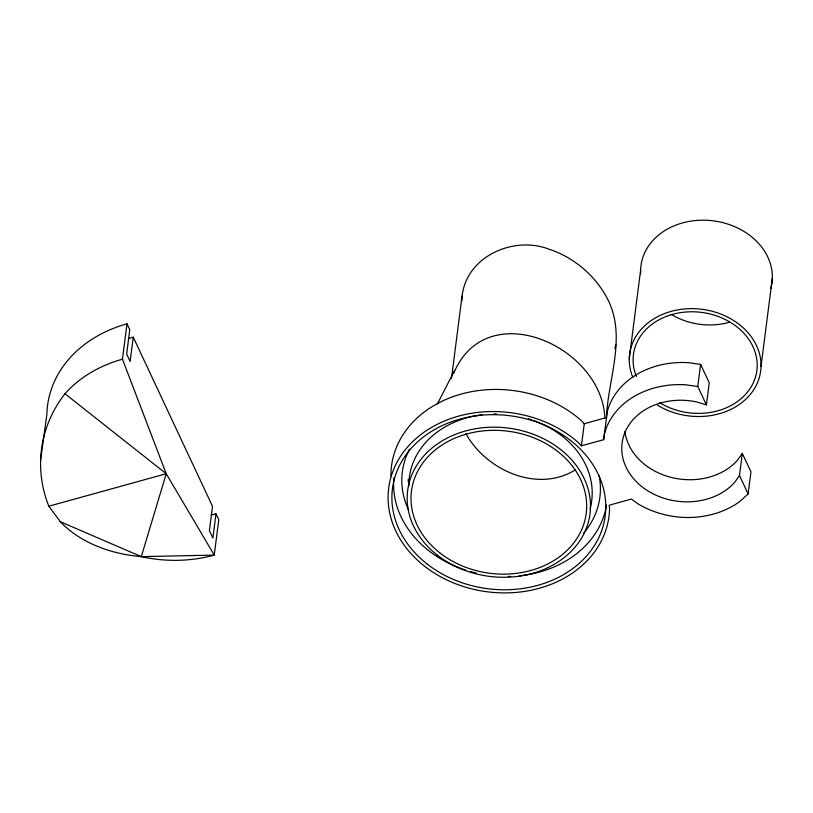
<?xml version="1.0" encoding="UTF-8"?>
<svg xmlns="http://www.w3.org/2000/svg" width="813" height="813" viewBox="0 0 813 813"><rect width="100%" height="100%" fill="white"/><g stroke="black" fill="none" stroke-linecap="round" stroke-linejoin="round"><path stroke-width="1.22" d="M461.845 300.912C462.526 258.219 512.261 234.744 549.334 249.306C575.025 257.843 596.813 276.837 608.652 301.196C626.295 338.452 607.768 379.813 606.417 418.349M122.458 359.204A126.391 102.763 7.3 0 0 64.979 393.756A130.009 120.497 6.8 0 0 48.841 506.214L60.284 521.682L141.299 556.641L214.246 555.096L166.228 473.735L122.458 359.204L126.991 323.828A126.391 102.763 7.3 0 0 46.869 414.295L40.65 459.64M128.342 338.655A109.155 88.749 7.3 0 1 133.251 337.182L130.141 361.511L126.655 354.082L129.775 329.763L126.991 323.828M211.167 515.015A118.728 96.534 7.3 0 0 216.004 513.775L212.884 538.104L209.408 530.686L212.528 506.357L133.251 337.182M451.5 378.36L462.028 296.125M581.417 445.849L578.714 442.912A111.066 90.314 7.3 0 0 404.041 451.317A111.066 90.314 7.3 0 0 468.034 587.89A111.066 90.314 7.3 0 0 609.577 508.796L609.242 505.208L631.437 499.06L637.382 503.471A81.391 66.178 7.3 0 0 740.043 501.306L748.112 493.938L750.948 471.825L742.32 453.4L739.484 475.514L734.718 482.261A62.235 50.609 7.3 0 1 655.258 494.873A62.235 50.609 7.3 0 1 625.451 431.266A62.235 50.609 7.3 0 1 697.137 402.059L706.406 404.915L697.767 386.5L685.44 384.773A81.391 66.178 7.3 0 0 604.547 433.39L603.622 439.701L581.417 445.849L584.252 423.736L581.539 420.799A111.066 90.314 7.3 0 0 459.995 394.417A111.066 90.314 7.3 0 0 390.911 475.9M603.622 439.701L607.372 411.276A81.391 66.178 7.3 0 1 688.276 362.659L700.603 364.387L709.241 382.801L706.406 404.915M629.272 358.675L640.603 270.221M697.767 386.5L700.603 364.387M761.019 366.49L772.35 278.036M453.563 373.604C486.347 294.235 601.772 346.277 604.852 417.719M614.872 348.503L615.837 344.844M60.284 521.682A130.009 92.702 -8.7 0 0 141.299 556.641L166.228 473.735L64.979 393.756M437.394 403.939L454.203 371.165M742.32 453.4L737.554 460.148A62.235 50.609 7.3 0 1 671.101 477.383A62.235 50.609 7.3 0 1 624.912 431.479M575.543 469.721C537.81 493.501 485.91 470.27 465.89 433.542M48.841 506.214L166.228 473.735M584.252 423.736L606.457 417.587M739.484 475.514L748.112 493.938M216.004 513.775L218.778 519.71L214.246 555.096A126.391 102.763 7.3 0 1 141.299 556.641M408.38 482.079A93.83 76.3 7.3 0 1 408.187 479.568M606.549 505.036A107.235 87.194 7.3 0 1 519.294 575.838M510.737 576.427A107.235 87.194 7.3 0 1 508.267 576.498M476.377 573.094A107.235 87.194 7.3 0 1 470.412 571.559M465.686 570.126A107.235 87.194 7.3 0 1 393.899 477.739M599.12 475.707A99.582 80.965 7.3 0 1 583.399 533.511M408.614 510.127A99.582 80.965 7.3 0 1 409.549 449.162M408.878 485.961A91.92 74.735 7.3 0 1 481.936 414.772M493.979 413.919A91.92 74.735 7.3 0 1 496.377 413.908M528.328 418.736A91.92 74.735 7.3 0 1 531.743 419.833M533.989 420.616A91.92 74.735 7.3 0 1 537.302 421.886M538.47 422.364A91.92 74.735 7.3 0 1 590.065 508.887M640.664 273.747A66.066 53.719 7.3 0 1 712.107 220.699A66.066 53.719 7.3 0 1 770.826 288.452M729.078 322.365A62.235 50.609 7.3 0 1 670.969 314.225M632.799 377.323A66.066 53.719 7.3 0 1 694.068 308.676A66.066 53.719 7.3 0 1 758.163 381.023A66.066 53.719 7.3 0 1 657.453 405.148M636.416 376.47A62.235 50.609 7.3 0 1 694.129 311.806A62.235 50.609 7.3 0 1 754.505 379.956A62.235 50.609 7.3 0 1 659.638 402.679M426.734 563.704A107.235 87.194 7.3 0 0 603.287 525.483A107.235 87.194 7.3 0 0 466.489 417.496A107.235 87.194 7.3 0 0 426.734 563.704M439.609 552.718A88.089 71.625 7.3 0 0 584.638 521.326A88.089 71.625 7.3 0 0 472.272 432.628A88.089 71.625 7.3 0 0 439.609 552.718M437.028 554.913A91.92 74.735 7.3 0 0 588.368 522.159A91.92 74.735 7.3 0 0 471.113 429.599A91.92 74.735 7.3 0 0 437.028 554.913"/></g></svg>
